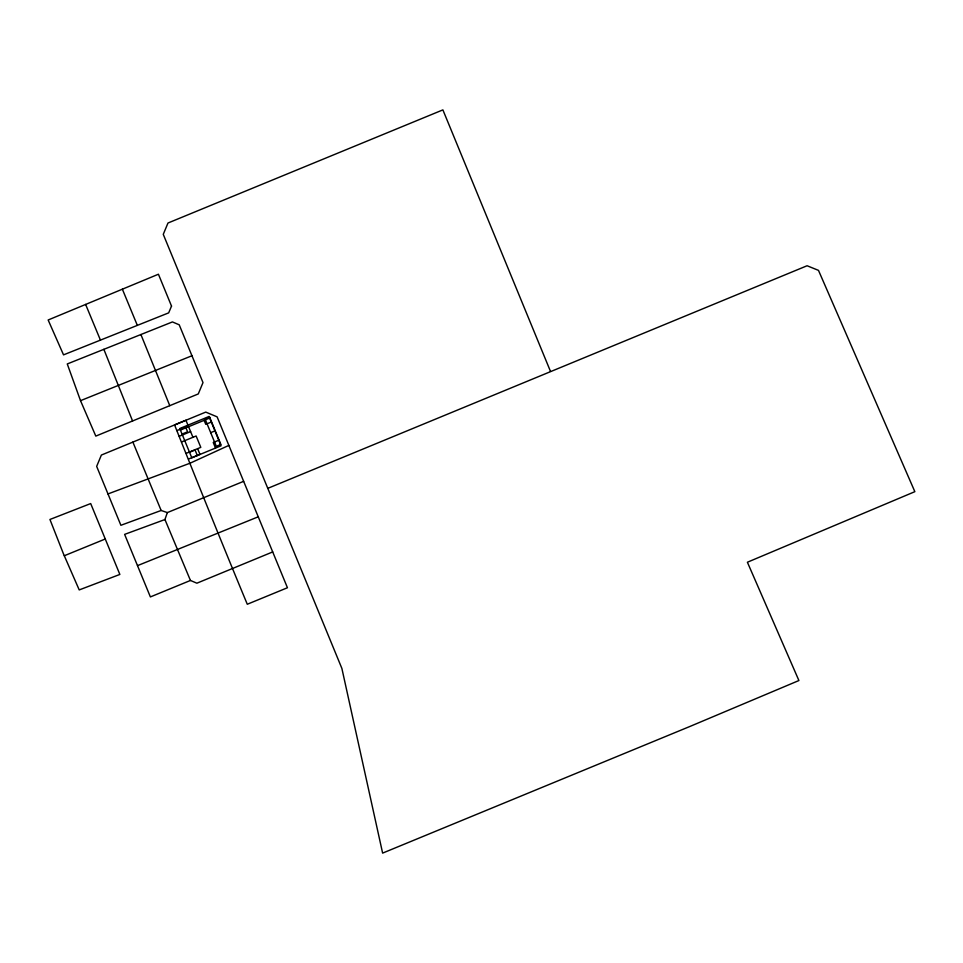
<?xml version="1.0" encoding="UTF-8"?>
<svg xmlns="http://www.w3.org/2000/svg" width="963" height="963" viewBox="0 0 963 963"><rect width="100%" height="100%" fill="white"/><g stroke="black" fill="none" stroke-linecap="round" stroke-linejoin="round"><path stroke-width="1.44" d="M272.698 551.931L196.885 583.193L190.445 580.46L164.938 519.514L167.345 512.593L243.651 481.331M228.857 445.4L190.265 463.119L107.988 493.935L96.661 466.381L101.38 455.054L205.757 412.104L217.108 416.847L287.443 587.743L247.286 604.258C222.501 544.685 198.426 484.858 174.568 424.924L185.931 420.253L192.937 437.298M267.774 488.361L807.09 265.752L818.49 270.374L914.85 491.672L747.396 562.236L798.905 680.54L689.857 726.487L382.624 853.11L341.877 668.418L163.265 234.346L167.983 223.019L442.884 109.89L550.475 371.357M169.777 405.664L95.806 436.107L80.519 400.668L67.266 363.954L172.425 321.931L179.214 324.808L203 382.588L198.282 393.939L169.777 405.664L140.899 334.534M176.903 430.605L188.267 425.935M180.406 430.076L209.657 418.05M182.043 434.072L187.58 431.797L185.943 427.801M211.306 422.047L205.769 424.322L204.12 420.325M179.238 436.287L190.602 431.617M181.574 441.969L196.127 435.998L200.798 447.362L186.244 453.344M210.692 432.664L215.243 430.786M189.53 452.261L195.056 449.986L197.343 455.535M218.782 440.235L213.244 442.511L215.531 448.06M188.579 459.026L199.955 454.343L197.608 448.662M190.445 580.46L150.384 596.928L124.624 534.381L164.938 519.539M64.292 555.747L105.268 539.003L119.857 574.442L79.219 589.922L63.51 553.954L49.944 519.466L90.691 503.565L105.268 539.003M258.24 516.818L137.504 565.642M191.962 355.744L80.519 400.668M167.345 512.593L161.146 510.474L120.893 525.292L107.988 493.935M85.623 304.428L100.441 340.12M122.373 289.201L137.336 325.374M161.146 510.474L132.882 442.077M103.86 349.328L132.569 420.975M171.522 306.102L168.669 312.867L63.534 354.866L48.15 319.993L158.426 274.226L171.522 306.102M209.019 416.498L179.768 428.523L191.806 457.81L221.069 445.785L209.019 416.498M209.633 417.148L205.083 419.025L216.302 446.29L220.852 444.425L209.633 417.148"/></g></svg>
